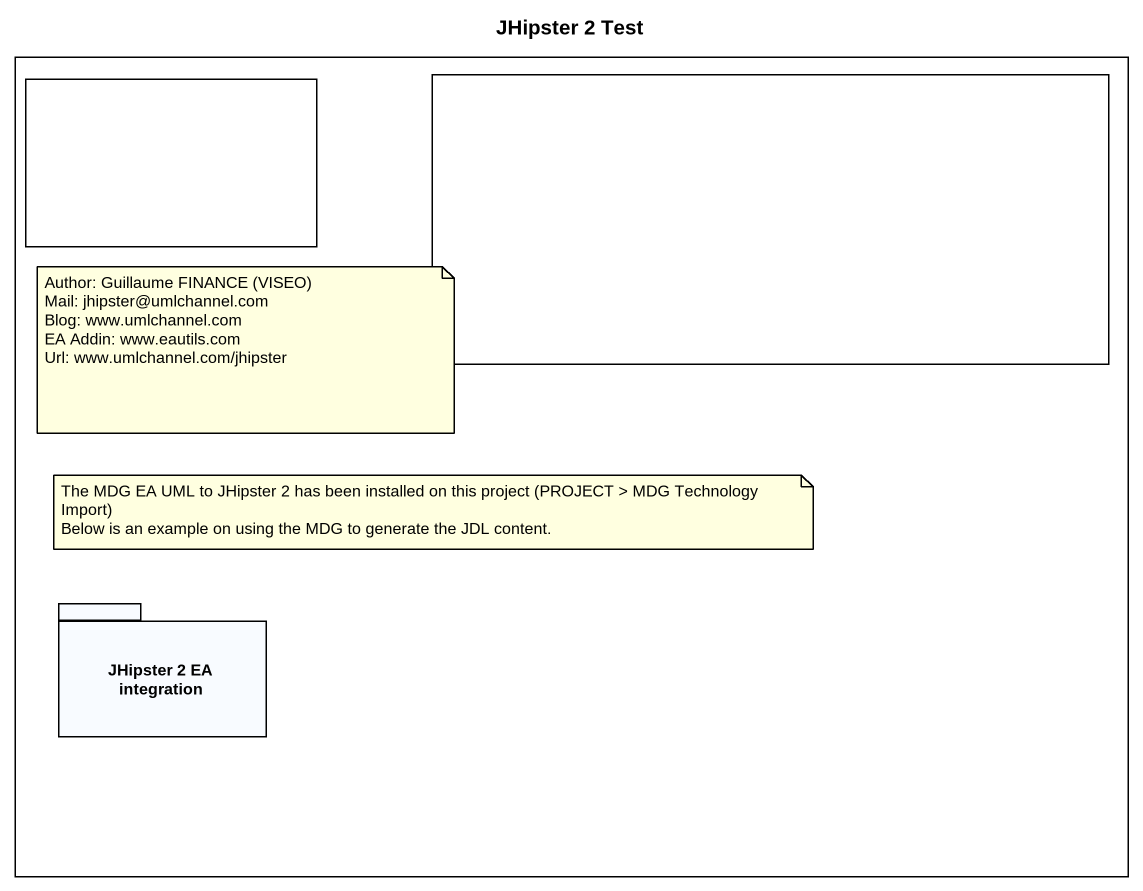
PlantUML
@startuml
title JHipster 2 Test
rectangle " " as rectangle1 #FFFFFF {
  rectangle " " as rectangle2
  rectangle " " as rectangle3
  package "JHipster 2 EA integration" as JHipster_2_EA_integration {
  }
}
note as N1
  Author: Guillaume FINANCE (VISEO)
  Mail: jhipster@umlchannel.com
  Blog: www.umlchannel.com
  EA Addin: www.eautils.com
  Url: www.umlchannel.com/jhipster
end note
note as N2
  The MDG EA UML to JHipster 2 has been installed on this project (PROJECT > MDG Technology Import)
  Below is an example on using the MDG to generate the JDL content.
end note
@enduml
